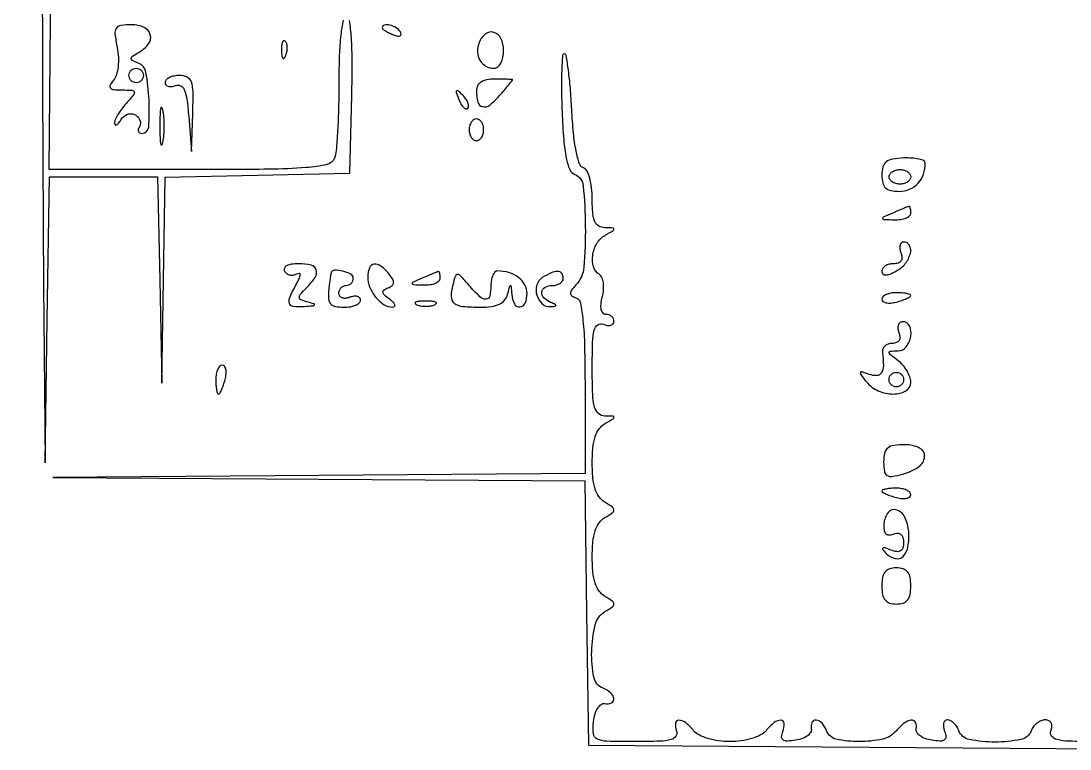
# Model space of a CAD drawing. Extents: x 5 to 685, y 29 to 263.
# Drawn here: x 373.1 to 518, y 35 to 135.5 of the extents above; entities that cross this region are included whole.
import ezdxf

# ---------------------------------------------------------------- set-up
doc = ezdxf.new("R2010")
doc.units = 0
doc.header["$MEASUREMENT"] = 0

msp = doc.modelspace()

# ---------------------------------------------------------------- linework, layer by layer
for points in [[(376.037648, 140.75, 0.000459), (376.064713, 129.239062, 0.000326), (376.115299, 116.335938, 0.000329), (376.179706, 104.022454, 0.000701), (376.249125, 94.5), (376.422954, 74.5), (376.732182, 94.25), (377.041411, 114), (384.493249, 114), (391.945087, 114), (392.252282, 99.75), (392.559476, 85.5), (392.779738, 99.720123), (393, 113.940246), (405.75, 114.220123), (418.5, 114.5), (418.783832, 125.25, 0.006709), (418.84391, 129.87887, 0.017305), (418.726797, 133.219083, 0.014951), (418.488951, 135.600289, 0.376786)], [(417.588202, 135.630369, 0.017625), (417.278981, 133.593408, 0.019914), (417.066205, 130.783759, 0.008941), (417, 127.081787, -0.006277), (416.955669, 123.550804, -0.008159), (416.821697, 120.31865, -0.006338), (416.631778, 117.626193, -0.070946), (416.393011, 116.581787, -0.2526), (415.373206, 115.70605, -0.033972), (412.479125, 115.278192, -0.017407), (407.313405, 115.050508, -0.002309), (396.376129, 115), (376.966235, 115), (377.233118, 140.75, -0.002049)], [(521.393011, 36, -0.007397), (517.840629, 36.052554, -0.053593), (516.150609, 36.284978, -0.180255), (515.453277, 36.762494, -0.250046), (515.361626, 37.5, 0.073701), (515.495246, 38.099581, 0.139599), (515.395164, 38.580277, 0.163185), (515.074123, 38.888237, 0.110721), (514.575604, 39, 0.098269), (514.012057, 38.888162, 0.066863), (513.444872, 38.559375, 0.063983), (512.960167, 38.07344, 0.07261), (512.638374, 37.5, -0.257956), (511.1944, 36.285031, -0.048683), (507.638374, 35.937972, -0.048683), (504.082347, 36.285031, -0.257956), (502.638374, 37.5, 0.053965), (502.343904, 38.073678, 0.057041), (501.938103, 38.559375, 0.063761), (501.487826, 38.890079, 0.12721), (501.06277, 39, 0.189827), (500.733137, 38.870176, 0.145825), (500.535522, 38.533526, 0.097868), (500.511847, 38.020144, 0.054398), (500.672141, 37.412004, -0.069516), (500.847875, 36.65326, -0.270499), (500.650702, 36.233961, -0.163642), (500.074702, 36.069283, -0.026063), (498.890756, 36.185745, -0.049904), (497.994229, 36.414564, -0.072278), (497.275722, 36.801435, -0.095228), (496.838049, 37.278189, -0.190744), (496.75, 37.773741, 0.163994), (496.643379, 38.629329, 0.315081), (496.06829, 38.951958, 0.142846), (495.082582, 38.554834, 0.052877), (494, 37.5, -0.166501), (492.118038, 36.351083, -0.054584), (488.844531, 35.99265, -0.055091), (485.705538, 36.339565, -0.251151), (484.361626, 37.5, 0.089515), (483.737839, 38.529022, 0.181547), (482.913682, 38.966605, 0.330512), (482.347597, 38.650331, 0.157276), (482.25, 37.773741, -0.190744), (482.161951, 37.278189, -0.095228), (481.724278, 36.801435, -0.072278), (481.005771, 36.414564, -0.049904), (480.109244, 36.185745, -0.026063), (478.925298, 36.069283, -0.163642), (478.349298, 36.233961, -0.270499), (478.152125, 36.65326, -0.069516), (478.327859, 37.412004, 0.100783), (478.510816, 38.507235, 0.392947), (478.06829, 38.950832, 0.183886), (477.140926, 38.637404, 0.047145), (476, 37.5, -0.105752), (475.25562, 36.913465, -0.041317), (474.030923, 36.432744, -0.037914), (472.551778, 36.108704, -0.034983), (471, 36, -0.034983), (469.448222, 36.108704, -0.037914), (467.969077, 36.432744, -0.041317), (466.74438, 36.913465, -0.105752), (466, 37.5, 0.047992), (464.874673, 38.618067, 0.173266), (463.937544, 38.952864, 0.392045), (463.487092, 38.535524, 0.111125), (463.638374, 37.5, -0.235732), (463.567172, 36.765242, -0.189566), (462.920711, 36.287435, -0.057434), (461.3405, 36.053344, -0.008082), (458.040566, 36, -0.005901), (453.965529, 36.048094, -0.104217), (452.689714, 36.348551, -0.264351), (452.169844, 37.08459, -0.053207), (452.183578, 38.75, -0.042591), (452.396369, 39.801411, -0.068835), (452.769885, 40.632738, -0.095899), (453.242197, 41.138776, -0.209497), (453.75, 41.25, 0.153571), (454.6414, 41.346075, 0.330422), (454.966281, 41.912948, 0.18484), (454.534337, 42.735798, 0.089094), (453.5, 43.361626, -0.258488), (452.226459, 44.878282, -0.0541), (451.922925, 48.462326, -0.053658), (452.404312, 52.121119, -0.200752), (453.75, 53.95031, 0.015907), (454.805869, 54.630222, 0.246542), (455, 55, 0.246542), (454.805869, 55.369778, 0.015907), (453.75, 56.04969, -0.104777), (452.951984, 56.79175, -0.075704), (452.409051, 57.882638, -0.054573), (452.096855, 59.409826, -0.023157), (452, 61.5, -0.023157), (452.096855, 63.590174, -0.054573), (452.409051, 65.117362, -0.075704), (452.951984, 66.20825, -0.104777), (453.75, 66.95031, 0.015907), (454.805869, 67.630222, 0.246542), (455, 68, 0.246542), (454.805869, 68.369778, 0.015907), (453.75, 69.04969, -0.104777), (452.951984, 69.79175, -0.075704), (452.409051, 70.882638, -0.054573), (452.096855, 72.409826, -0.023157), (452, 74.5, -0.022946), (452.096174, 76.594582, -0.055193), (452.407323, 78.113592, -0.077252), (452.950053, 79.191314, -0.106062), (453.75, 79.919901, 0.004477), (454.885865, 80.595174, 0.262137), (455, 80.797915, 0.400998), (454.869488, 80.934482, 0.006989), (453.75, 80.969591, -0.178776), (452.85609, 81.31753, -0.148068), (452.317368, 82.192685, -0.056383), (452.059297, 83.958203, -0.008125), (452, 87.606989, -0.007397), (452.052554, 91.159371, -0.053593), (452.284978, 92.849391, -0.180255), (452.762494, 93.546723, -0.250046), (453.5, 93.638374, 0.055937), (454.074366, 93.488865, 0.100118), (454.559375, 93.516384, 0.147206), (454.877514, 93.710807, 0.184534), (455, 94.031385, 0.113676), (454.914896, 94.400874, 0.100294), (454.674405, 94.715469, 0.093932), (454.314841, 94.926569, 0.086103), (453.891592, 95, -0.215986), (453.487748, 95.182986, -0.130519), (453.250214, 95.661995, -0.077593), (453.214821, 96.432487, -0.034247), (453.395262, 97.438715, 0.041915), (453.555385, 98.417698, 0.051461), (453.532715, 99.343271, 0.060101), (453.345153, 100.085939, 0.163891), (453.00367, 100.497732, -0.182363), (452.186747, 101.558051, -0.108544), (452.058629, 103.16706, -0.099258), (452.627561, 104.803182, -0.128415), (453.75, 105.919901, 0.004477), (454.885865, 106.595174, 0.262137), (455, 106.797915, 0.400998), (454.869488, 106.934482, 0.006989), (453.75, 106.969591, -0.127503), (452.905431, 107.204253, -0.158514), (452.363643, 107.807549, -0.085002), (452.077267, 108.939815, -0.019535), (452, 110.916667, 0.028378), (451.912013, 112.465692, 0.040493), (451.646028, 113.816495, 0.046737), (451.256058, 114.825607, 0.199295), (450.778326, 115.240558, -0.239974), (450.228396, 115.798681, -0.027618), (449.775856, 117.558188, -0.025127), (449.40974, 120.043248, -0.011394), (449.169026, 123.323891, 0.007804), (448.974302, 126.267154, 0.012866), (448.70706, 128.745833, 0.006473), (448.408817, 130.772956, 0.367327), (448.1407, 131.002349, 0.396942), (447.893328, 130.77094, 0.006058), (447.784577, 128.635298, 0.012418), (447.748331, 126.032788, 0.007439), (447.828073, 122.941004, 0.00933), (448.055574, 119.11053, 0.030648), (448.407135, 116.602354, 0.046819), (448.891245, 115.004042, 0.207064), (449.578073, 114.331667, -0.285268), (450.750007, 112.785623, -0.020396), (451.043031, 107.161549, -0.023547), (450.840902, 101.52052, -0.169953), (449.75, 99.075, 0.026382), (449.149887, 98.3676, 0.164145), (449, 97.923333, 0.247772), (449.178067, 97.586056, 0.062037), (449.75, 97.291667, -0.261075), (450.358128, 96.582149, -0.024276), (450.714124, 94.215619, -0.019651), (450.937227, 90.590766, -0.005543), (451, 84.928988), (451, 73.024642), (414.25, 72.749615), (377.5, 72.474589), (414.227441, 72.237294), (450.954883, 72), (451.227441, 53.75), (451.5, 35.5), (490.25, 35.238257), (529, 34.976513)]]:
    msp.add_lwpolyline(points, format="xyb")
for points in [[(386.378632, 131.85684, -0.036407), (386.546009, 130.52062, -0.040504), (386.508159, 129.221776, -0.044665), (386.283494, 128.109852, -0.101367), (385.881187, 127.35684, 0.046047), (385.407584, 126.665608, 0.312715), (385.445755, 126.275331, 0.197641), (385.882144, 126.049865, 0.021663), (387.032543, 126, -0.01359), (388.42635, 125.962108, -0.306153), (388.731375, 125.730927, -0.260892), (388.656935, 125.327205, -0.010705), (387.654988, 124.171259, 0.023283), (387.022627, 123.403522, 0.026205), (386.490651, 122.609091, 0.026786), (386.114529, 121.893797, 0.112257), (386.015313, 121.421259, 0.187618), (386.103189, 121.205974, 0.333444), (386.282537, 121.175441, 0.104749), (386.565448, 121.406008, 0.028418), (386.903509, 121.878115, -0.079679), (387.3221, 122.351895, -0.090282), (387.851367, 122.646603, -0.09954), (388.407118, 122.719013, -0.121774), (388.904508, 122.559017, -0.081097), (389.291914, 122.222367, -0.091814), (389.532237, 121.793158, -0.10071), (389.589954, 121.339581, -0.120427), (389.457295, 120.930902, 0.07364), (389.303977, 120.574801, 0.150044), (389.31553, 120.273452, 0.188107), (389.486049, 120.074282, 0.123339), (389.782598, 120, 0.392041), (390.734457, 120.881878, 0.031462), (390.784457, 124.616637, 0.031018), (390.357079, 128.432619, 0.263571), (389.301179, 129.714668, -0.023069), (388.474437, 130.076493, -0.301758), (388.314449, 130.352075, -0.238559), (388.493261, 130.658305, -0.015931), (389.390542, 131.198682, 0.104788), (390.710656, 132.354221, 0.229934), (390.959197, 133.639942, 0.228051), (390.101922, 134.638348, 0.103587), (388.375, 135, 0.032728), (386.869235, 134.901334, 0.222063), (386.256682, 134.510521, 0.173579), (386.078591, 133.722006, 0.01895)], [(423, 134.606989, 0.2252), (423.088769, 134.419896, 0.029412), (423.455882, 134.154486, 0.029555), (423.957462, 133.875192, 0.020646), (424.551938, 133.618443, 0.036408), (425.131719, 133.443138, 0.155351), (425.487528, 133.474315, 0.32948), (425.606889, 133.674071, 0.1144), (425.492921, 134.011454, 0.115814), (424.901891, 134.603931, 0.080554), (424.026239, 134.969265, 0.115534), (423.291154, 134.972535, 0.349578)], [(436.380002, 132.547887, 0.099677), (436.161937, 131.259842, 0.124081), (436.493995, 130.095834, 0.134788), (437.308194, 129.293523, 0.128216), (438.434017, 129, 0.179855), (438.942194, 129.188907, 0.093887), (439.368402, 129.72493, 0.072033), (439.654331, 130.531393, 0.049265), (439.75, 131.5, 0.110185), (439.391951, 133.105044, 0.210624), (438.414872, 133.956232, 0.247333), (437.258476, 133.741661, 0.134805)], [(409.078947, 131.416667, 0.018894), (409.137993, 130.670344, 0.168741), (409.279315, 130.37858, 0.470617), (409.461564, 130.395823, 0.054073), (409.683114, 130.8125, 0.051402), (409.839148, 131.359369, 0.05415), (409.876576, 131.916927, 0.060344), (409.797407, 132.402231, 0.126455), (409.604167, 132.729167, 0.296942), (409.385309, 132.77538, 0.208169), (409.200665, 132.592839, 0.077125), (409.089945, 132.112848, 0.028489)], [(390, 128, -0.099038), (389.923658, 127.618362, -0.097945), (389.70625, 127.29375, -0.097945), (389.381638, 127.076342, -0.099038), (389, 127, -0.099038), (388.618362, 127.076342, -0.097945), (388.29375, 127.29375, -0.097945), (388.076342, 127.618362, -0.099038), (388, 128, -0.099038), (388.076342, 128.381638, -0.097945), (388.29375, 128.70625, -0.097945), (388.618362, 128.923658, -0.099038), (389, 129, -0.099038), (389.381638, 128.923658, -0.097945), (389.70625, 128.70625, -0.097945), (389.923658, 128.381638, -0.099038)], [(393, 127.031385, 0.176385), (393.117452, 126.708801, 0.149075), (393.423515, 126.509818, 0.103695), (393.889811, 126.47532, 0.058468), (394.441752, 126.616022, -0.213311), (395.142584, 126.5782, -0.175432), (395.657509, 126.024614, -0.067813), (396.009693, 124.734457, -0.013261), (396.261504, 122.334637), (396.639504, 117.5), (396.819752, 122.75, 0.009921), (396.863473, 125.769731, 0.082259), (396.633004, 127.116281, 0.201286), (396.053112, 127.763061, 0.111106), (395, 128, 0.046464), (394.234506, 127.92871, 0.06642), (393.5875, 127.715469, 0.086521), (393.150917, 127.401391, 0.196096)], [(436, 125.916667, 0.063469), (436.201974, 124.331938, 0.278043), (436.848599, 123.69878, 0.228675), (437.831533, 123.915622, 0.047436), (439.148479, 125.171198, 0.002104), (439.858272, 125.996589, 0.003375), (440.456116, 126.707406, 0.000698), (440.975781, 127.335589, 0.174165), (441, 127.40301, 0.401192), (440.962305, 127.442427, 0.001471), (440.265625, 127.471509, 0.006058), (439.458614, 127.493029, 0.003636), (438.5, 127.5, 0.046486), (437.427886, 127.400107, 0.094974), (436.644737, 127.091667, 0.126915), (436.17183, 126.587833, 0.125977)], [(433.564293, 124.706872, 0.036269), (433.866277, 124.059266, 0.070189), (434.210949, 123.604915, 0.120343), (434.538684, 123.40751, 0.278911), (434.806872, 123.473539, 0.20742), (434.927901, 123.779789, 0.082976), (434.837219, 124.231185, 0.063152), (434.558688, 124.753423, 0.043285), (434.124088, 125.266667, 0.011214), (433.463552, 125.893514, 0.400052), (433.270328, 125.888819, 0.286372), (433.21821, 125.663782, 0.008399)], [(392.272364, 121, 0.008087), (392.298431, 119.38851, 0.039503), (392.399666, 118.482813, 0.611425), (392.546986, 118.439977, 0.142433), (392.705733, 118.75, 0.029693), (392.840649, 119.774707, 0.017887), (392.884498, 121, 0.017887), (392.840649, 122.225293, 0.029693), (392.705733, 123.25, 0.142433), (392.546986, 123.560023, 0.611425), (392.399666, 123.517187, 0.039503), (392.298431, 122.61149, 0.008087)], [(435, 120.5, 0.064853), (435.074694, 119.926543, 0.082425), (435.29375, 119.440625, 0.098894), (435.618646, 119.115568, 0.148195), (436, 119, 0.148195), (436.381354, 119.115568, 0.098894), (436.70625, 119.440625, 0.082425), (436.925306, 119.926543, 0.064853), (437, 120.5, 0.064853), (436.925306, 121.073457, 0.082425), (436.70625, 121.559375, 0.098894), (436.381354, 121.884432, 0.148195), (436, 122, 0.148195), (435.618646, 121.884432, 0.098894), (435.29375, 121.559375, 0.082425), (435.074694, 121.073457, 0.064853)], [(492.00228, 114.25, 0.057348), (492.126289, 113.162666, 0.147962), (492.516128, 112.484821, 0.140228), (493.232376, 112.115166, 0.049492), (494.393011, 112, 0.099185), (495.82925, 112.287739, 0.108884), (496.989814, 113.102965, 0.103603), (497.739692, 114.368109, 0.08233), (498, 115.938268, 0.299199), (497.80767, 116.230905, 0.047182), (497.11942, 116.454117, 0.039341), (496.151159, 116.591238, 0.024391), (495.00228, 116.606481, 0.031756), (493.461567, 116.453455, 0.126505), (492.599294, 116.074412, 0.163665), (492.149434, 115.388542, 0.063847)], [(496, 114, -0.148195), (495.884432, 113.618646, -0.098894), (495.559375, 113.29375, -0.082425), (495.073457, 113.074694, -0.064853), (494.5, 113, -0.064853), (493.926543, 113.074694, -0.082425), (493.440625, 113.29375, -0.098894), (493.115568, 113.618646, -0.148195), (493, 114, -0.148195), (493.115568, 114.381354, -0.098894), (493.440625, 114.70625, -0.082425), (493.926543, 114.925306, -0.064853), (494.5, 115, -0.064853), (495.073457, 114.925306, -0.082425), (495.559375, 114.70625, -0.098894), (495.884432, 114.381354, -0.148195)], [(493.5, 109, 0.003751), (492.185338, 108.423348, 0.368608), (492.104278, 108.252774, 0.326773), (492.261086, 108.12689, 0.003386), (493.75, 108.070285, 0.042539), (494.611453, 108.116676, 0.063338), (495.339063, 108.314396, 0.084397), (495.831198, 108.623102, 0.213708), (496, 109, 0.023697), (495.982054, 109.378436, 0.042003), (495.926562, 109.685604, 0.057039), (495.846243, 109.888676, 0.352125), (495.75, 109.929715, 0.028259), (495.579165, 109.871091, 0.001191), (494.985938, 109.627618, 0.002049), (494.284381, 109.334359, 0.001455)], [(494.638374, 103.5, -0.07771), (494.773866, 102.868337, -0.166138), (494.640962, 102.393809, -0.166102), (494.245425, 102.099775, -0.077669), (493.606989, 102, 0.062562), (492.992543, 101.922815, 0.080761), (492.472053, 101.695915, 0.098097), (492.123725, 101.35961, 0.153026), (492, 100.964816, 0.188457), (492.144316, 100.595527, 0.214004), (492.491503, 100.447075, 0.094032), (493.098381, 100.573323, 0.0247), (494, 101, 0.099314), (495.237255, 102.019854, 0.108192), (495.939311, 103.409181, 0.181565), (495.820855, 104.513409, 0.283421), (495.031385, 105, 0.184534), (494.710807, 104.877514, 0.147206), (494.516384, 104.559375, 0.100118), (494.488865, 104.074366, 0.055937)], [(409.510081, 100.983688, 0.100481), (409.828518, 100.644508, 0.098273), (410.256447, 100.453033, 0.097598), (410.727583, 100.438787, 0.097614), (411.168867, 100.604365, -0.147611), (411.496596, 100.691713, -0.418924), (411.640765, 100.535316, -0.094282), (411.52193, 100.042682, -0.016673), (411.099768, 99.186419, 0.015807), (410.167095, 97.302919, 0.199227), (410.140018, 96.526713, 0.292415), (410.66351, 96.134181, 0.031495), (412.25, 96.116001, 0.005755), (413.390245, 96.187956, 0.196793), (413.627467, 96.306419, 0.542201), (413.587125, 96.449595, 0.011703), (412.751589, 96.689019, -0.028516), (411.797071, 96.997608, -0.275126), (411.54489, 97.319786, -0.213284), (411.677317, 97.75857, -0.018006), (412.501589, 98.644447, 0.045722), (413.728205, 100.118541, 0.231186), (413.881819, 101.147124, 0.265397), (413.172232, 101.802661, 0.056809), (411.440983, 102, 0.034977), (410.465312, 101.931665, 0.086376), (409.784891, 101.712076, 0.173612), (409.479395, 101.379179, 0.242672)], [(421, 100.2, 0.097038), (421.285933, 98.740575, 0.075775), (422.115639, 97.350756, 0.080659), (423.257658, 96.348393, 0.144487), (424.45, 96.015313, 0.188485), (424.704949, 96.119272, 0.311277), (424.750937, 96.337743, 0.108947), (424.509314, 96.681178, 0.031286), (424, 97.091444, -0.026222), (423.286699, 97.654221, -0.181836), (423.080602, 98.040019, -0.278887), (423.222287, 98.363303, -0.057648), (423.791738, 98.673377, 0.069201), (424.359918, 98.99993, 0.214391), (424.562719, 99.381436, 0.156826), (424.439185, 99.875713, 0.034187), (423.919293, 100.597246, 0.055296), (422.79625, 101.680993, 0.200722), (421.857493, 101.931662, 0.275634), (421.222849, 101.425594, 0.090176)], [(415.916667, 100.75, 0.045536), (415.874711, 100.571408, 0.001839), (415.784508, 99.9125, 0.003211), (415.685448, 99.130172, 0.002268), (415.583786, 98.25, 0.049985), (415.571934, 97.128937, 0.165908), (415.867223, 96.464376, 0.161001), (416.514073, 96.107145, 0.046362), (417.667119, 96, 0.039625), (418.560398, 96.070903, 0.058849), (419.314716, 96.284531, 0.077396), (419.828124, 96.59791, 0.220547), (420, 96.968615, 0.184534), (419.877514, 97.289193, 0.147206), (419.559375, 97.483616, 0.100118), (419.074366, 97.511135, 0.055937), (418.5, 97.361626, -0.06502), (417.926101, 97.22328, -0.112257), (417.440625, 97.280284, -0.151946), (417.121257, 97.519085, -0.158089), (417, 97.893011, -0.089132), (417.075946, 98.315658, -0.095054), (417.29375, 98.674822, -0.099889), (417.618501, 98.91511, -0.109914), (418, 99, 0.099038), (418.381638, 99.076342, 0.097945), (418.70625, 99.29375, 0.097945), (418.923658, 99.618362, 0.099038), (419, 100, 0.279167), (418.659879, 100.561695, 0.060886), (417.554902, 100.977902, 0.062843), (416.407245, 101.108244, 0.319394)], [(428.5, 100, 0.003751), (427.185338, 99.423348, 0.368608), (427.104278, 99.252774, 0.326773), (427.261086, 99.12689, 0.003386), (428.75, 99.070285, 0.042539), (429.611453, 99.116676, 0.063338), (430.339063, 99.314396, 0.084397), (430.831198, 99.623102, 0.213708), (431, 100, 0.023697), (430.982054, 100.378436, 0.042003), (430.926562, 100.685604, 0.057039), (430.846243, 100.888676, 0.352125), (430.75, 100.929715, 0.028259), (430.579165, 100.871091, 0.001191), (429.985938, 100.627618, 0.002049), (429.284381, 100.334359, 0.001455)], [(432.729117, 99.072144, 0.061993), (432.515986, 97.466287, 0.230776), (432.943299, 96.571397, 0.146688), (434.093546, 96.111441, 0.022279), (436.593343, 96, 0.033235), (438.098416, 96.100152, 0.076926), (439.181872, 96.419273, 0.106005), (439.901382, 96.967624, 0.113674), (440.310674, 97.75, -0.001923), (440.622879, 98.926177, -0.339035), (440.719237, 99, -0.392517), (440.801199, 98.923939, -0.002113), (440.883999, 97.75, 0.102581), (441.239407, 96.468986, 0.299283), (442.000949, 96.038886, 0.284385), (442.734041, 96.564047, 0.09908), (443, 97.893011, 0.128078), (442.688381, 99.089575, 0.103021), (441.813831, 100.097108, 0.090126), (440.493813, 100.76905, 0.0729), (438.918213, 101, 0.20455), (438.56726, 100.850156, 0.083526), (438.269725, 100.4125, 0.063754), (438.067444, 99.765613, 0.043961), (438, 99, -0.051805), (437.847152, 97.528738, -0.356126), (437.320958, 97.103645, -0.193664), (436.464664, 97.452949, -0.021612), (434.98765, 99.014239, 0.007563), (433.81759, 100.322808, 0.20283), (433.401544, 100.511536, 0.329213), (433.09461, 100.296812, 0.017126)], [(445.104283, 100.085612, 0.185329), (444.347213, 99.068419, 0.136995), (444.345753, 97.652457, 0.142514), (445.072201, 96.479168, 0.201363), (446.218615, 96.078947, 0.011982), (446.873211, 96.135049, 0.36718), (446.97782, 96.245655, 0.30932), (446.89123, 96.388093, 0.01027), (446.25, 96.662281, -0.104915), (445.317707, 97.290011, -0.222484), (445.040943, 98.094608, -0.250307), (445.486727, 98.750321, -0.121389), (446.5, 99, 0.064853), (447.073457, 99.074694, 0.082425), (447.559375, 99.29375, 0.098894), (447.884432, 99.618646, 0.148195), (448, 100, 0.160364), (447.782508, 100.66068, 0.230244), (447.245697, 100.941624, 0.115166), (446.34802, 100.759875, 0.033859)], [(492, 97.09362, 0.24384), (492.157535, 96.789795, 0.106581), (492.5875, 96.607123, 0.070464), (493.233678, 96.575635, 0.040966), (494, 96.710251, 0.016817), (494.766387, 96.938458, 0.025621), (495.4125, 97.192243, 0.023188), (495.897136, 97.439563, 0.269386), (496, 97.616631, 0.326917), (495.890445, 97.766282, 0.029396), (495.4125, 97.887385, 0.029316), (494.766644, 97.972329, 0.018041), (494, 98, 0.043375), (493.234359, 97.933456, 0.063112), (492.5875, 97.733751, 0.082769), (492.149557, 97.440102, 0.206609)], [(427.75, 96.337719, 0.057986), (428.320008, 96.181385, 0.037979), (429, 96.12966, 0.037979), (429.679992, 96.181385, 0.057986), (430.25, 96.337719, 0.174857), (430.459382, 96.525001, 0.447206), (430.398438, 96.693942, 0.078554), (429.89144, 96.810911, 0.017491), (429, 96.842105, 0.017491), (428.10856, 96.810911, 0.078554), (427.601562, 96.693942, 0.447206), (427.540618, 96.525001, 0.174857)], [(494.361626, 92.5, -0.075971), (494.496993, 91.879392, -0.15661), (494.376521, 91.402798, -0.166497), (494.009036, 91.104078, -0.088373), (493.424778, 91, 0.083171), (492.859501, 90.905316, 0.104121), (492.404291, 90.632812, 0.115971), (492.130376, 90.226339, 0.123422), (492.074646, 89.75, -0.02886), (492.2053, 87.923957, -0.139788), (491.936736, 86.930619, -0.252427), (491.294899, 86.550715, -0.099953), (490.25, 86.718616, 0.011274), (489.239496, 87.071551, 0.403289), (489.03584, 86.972368, 0.256824), (489.078825, 86.691505, 0.007057), (489.872445, 85.687231, 0.120167), (491.494341, 84.457497, 0.100789), (493.61113, 84.009312, 0.134316), (495.322957, 84.463389, 0.26722), (496, 85.639757, 0.086802), (495.87325, 86.364363, 0.04663), (495.485937, 87.188065, 0.044568), (494.91955, 87.978411, 0.052702), (494.25, 88.607954, -0.005777), (493.13212, 89.477084, -0.22845), (493, 89.75116, -0.395521), (493.161439, 89.923317, -0.011517), (494.25, 89.968197, 0.229099), (495.375753, 90.538055, 0.124035), (496.001185, 91.997108, 0.147924), (495.80813, 93.412459, 0.293387), (494.893011, 94, 0.158089), (494.519085, 93.878743, 0.151946), (494.280284, 93.559375, 0.112257), (494.22328, 93.073899, 0.06502)], [(400, 86, 0.018041), (400.027671, 85.233356, 0.029316), (400.112615, 84.5875, 0.029396), (400.233718, 84.109555, 0.326917), (400.383369, 84, 0.269386), (400.560437, 84.102864, 0.023188), (400.807757, 84.5875, 0.025621), (401.061542, 85.233613, 0.016817), (401.289749, 86, 0.040966), (401.424365, 86.766322, 0.070464), (401.392877, 87.4125, 0.106581), (401.210205, 87.842465, 0.24384), (400.90638, 88, 0.206609), (400.559898, 87.850443, 0.082769), (400.266249, 87.4125, 0.063112), (400.066544, 86.765641, 0.043375)], [(495, 86, -0.099038), (494.923658, 85.618362, -0.097945), (494.70625, 85.29375, -0.097945), (494.381638, 85.076342, -0.099038), (494, 85, -0.099038), (493.618362, 85.076342, -0.097945), (493.29375, 85.29375, -0.097945), (493.076342, 85.618362, -0.099038), (493, 86, -0.099038), (493.076342, 86.381638, -0.097945), (493.29375, 86.70625, -0.097945), (493.618362, 86.923658, -0.099038), (494, 87, -0.099038), (494.381638, 86.923658, -0.097945), (494.70625, 86.70625, -0.097945), (494.923658, 86.381638, -0.099038)], [(492.25, 74.619914, 0.036299), (492.344177, 73.324396, 0.217555), (492.701988, 72.77052, 0.184264), (493.398792, 72.626108, 0.025313), (494.875, 72.94183, 0.082616), (497.064555, 73.935879, 0.228944), (497.896796, 75.357475, 0.311169), (497.210033, 76.546324, 0.111361), (495.198324, 77, 0.031283), (493.643009, 76.902595, 0.139409), (492.809687, 76.548183, 0.17126), (492.382099, 75.854528, 0.053346)], [(492, 70.616631, 0.269386), (492.102864, 70.439563, 0.023188), (492.5875, 70.192243, 0.025621), (493.233613, 69.938458, 0.016817), (494, 69.710251, 0.040966), (494.766322, 69.575635, 0.070464), (495.4125, 69.607123, 0.106581), (495.842465, 69.789795, 0.24384), (496, 70.09362, 0.206609), (495.850443, 70.440102, 0.082769), (495.4125, 70.733751, 0.063112), (494.765641, 70.933456, 0.043375), (494, 71, 0.018041), (493.233356, 70.972329, 0.029316), (492.5875, 70.887385, 0.029396), (492.109555, 70.766282, 0.326917)], [(492.279238, 66.056878, 0.048261), (492.296937, 65.224538, 0.158362), (492.52422, 64.731334, 0.210655), (492.947766, 64.547439, 0.090442), (493.566433, 64.663866, -0.09072), (494.165278, 64.776221, -0.173318), (494.62114, 64.615628, -0.154741), (494.905536, 64.18326, -0.0688), (495, 63.5, -0.066014), (494.900409, 62.748965, -0.194305), (494.591922, 62.341057, -0.175223), (494.060507, 62.237451, -0.052394), (493.25, 62.452257, 0.00978), (492.360124, 62.771253, 0.264908), (492.123562, 62.724953, 0.417676), (492.11067, 62.536488, 0.01461), (492.662868, 61.946378, 0.141458), (493.877726, 61.269537, 0.26045), (494.932814, 61.57559, 0.155586), (495.609732, 62.90755, 0.057878), (495.707189, 65.030571, 0.096925), (495.175038, 67.007094, 0.208873), (493.996053, 68.005645, 0.317377), (492.857946, 67.623755, 0.140214)], [(492, 57.5, 0.044917), (492.106468, 56.317234, 0.124434), (492.45, 55.5625, 0.149477), (493.064742, 55.142566, 0.07578), (494, 55, 0.07578), (494.935258, 55.142566, 0.149477), (495.55, 55.5625, 0.124434), (495.893532, 56.317234, 0.044917), (496, 57.5, 0.044917), (495.893532, 58.682766, 0.124434), (495.55, 59.4375, 0.149477), (494.935258, 59.857434, 0.07578), (494, 60, 0.07578), (493.064742, 59.857434, 0.149477), (492.45, 59.4375, 0.124434), (492.106468, 58.682766, 0.044917)]]:
    msp.add_lwpolyline(points, format="xyb", close=True)

doc.saveas('drawing.dxf')
